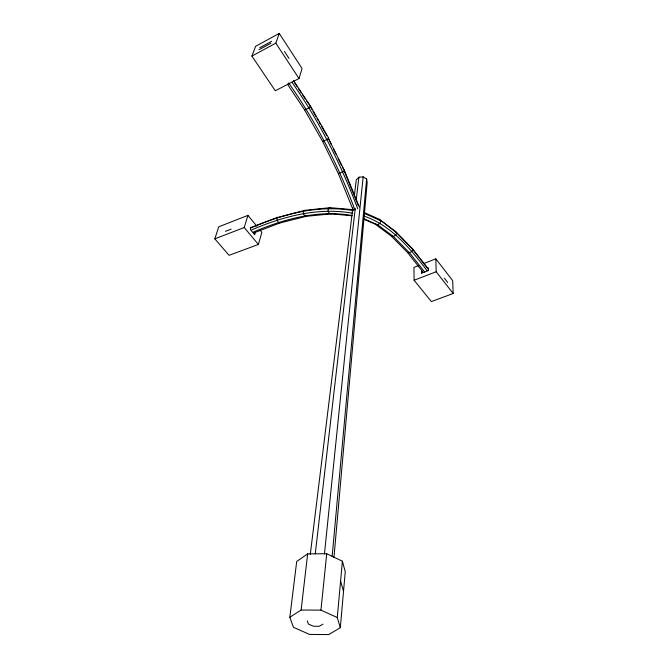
<?xml version="1.0" encoding="UTF-8"?>
<svg xmlns="http://www.w3.org/2000/svg" width="668" height="668" viewBox="0 0 668 668"><rect width="100%" height="100%" fill="white"/><g stroke="black" fill="none" stroke-linecap="round" stroke-linejoin="round"><path stroke-width="1" d="M340.313 627.711L345.256 571.691L342.392 561.203L326.727 553.73L307.647 553.864L296.709 561.471L289.837 617.249L293.469 627.31L309.493 634.408L328.723 634.6L340.313 627.711L337.265 617.549L342.392 561.203M333.95 557.471L367.191 182.481L366.615 179.032L363.167 176.845L358.875 177.22L356.278 179.926L354.374 195.448M332.13 556.511L366.615 179.032M324.456 553.914L363.167 176.845M337.265 617.549L320.941 610.126L326.727 553.73M289.837 617.249L301.126 610.034L307.647 553.864M315.246 553.964L355.284 208.266M356.244 199.991L358.875 177.22M310.269 554.54L352.846 207.865M428.422 268.636L428.447 270.515L421.55 273.179L421.884 271.166M256.796 226.143L247.928 215.372L218.737 226.803L214.82 238.843L229.066 255.326L258.357 244.463L261.873 232.297L259.969 229.992M255.418 232.322L254.708 234.752L250.308 229.45L251.026 227.02M214.82 238.843L244.229 227.529L247.928 215.372M299.014 78.532L302.07 68.503L279.249 33.4L255.619 46.292L251.911 56.095L275.291 90.764L299.014 78.532L275.826 43.153L279.249 33.4M322.92 624.104L319.362 626.267L313.35 626.217L308.365 623.995L307.305 620.864M339.21 173.212L338.384 173.688L353.439 210.654C318.227 204.458 282.748 214.086 250.533 227.972M259.743 47.754L271.625 41.299M259.017 49.708L270.924 43.245M251.911 56.095L275.826 43.153M353.33 209.694L330.167 207.673L304.925 210.311L276.878 217.801L277.028 220.139L278.431 222.419L280.034 222.92L306.42 216.298L331.211 213.844L351.952 215.789M304.925 210.311L303.439 211.013L303.314 213.468L304.641 215.822L306.42 216.298M330.167 207.673L328.397 208.416L327.98 210.963L329.232 213.376L331.211 213.844M418.711 265.522L413.96 267.375L414.093 280.251L431.386 301.577L453.18 293.502L452.679 280.627L435.82 258.833L423.462 263.66M225.375 231.345L231.111 229.124M252.587 227.02L278.105 217.167M251.803 229.842C283.432 216.248 318.285 207.097 352.796 213.217M414.093 280.251L436.171 271.767L435.82 258.833M253.256 232.063C284.192 218.937 318.219 209.618 351.961 215.497M253.815 232.94L280.034 222.92M287.365 84.068L304.575 109.878L322.636 141.424L327.019 139.545L328.756 138.251L310.628 106.404L293.419 80.402M342.35 167.15L344.579 170.816L359.3 207.013M304.575 109.878L309.042 108.024L310.628 106.404L306.453 100.709M301.126 610.034L320.941 610.126M363.367 219.029L375.299 224.214L391.256 236.063L407.455 252.437L409.476 252.771L411.914 251.393L412.907 249.339L395.331 231.395L379.173 219.196L364.452 212.624M391.256 236.063L393.427 236.505L409.476 252.771L424.756 272.101M375.299 224.214L377.629 224.74L393.427 236.505L395.848 235.027L396.7 232.756L379.173 219.196M363.943 218.787L377.629 224.74L380.05 223.187L380.743 220.716L364.277 213.393M363.659 215.973C391.106 225.216 410.261 248.446 427.178 270.782M395.331 231.395L412.907 249.339L428.23 268.862M244.229 227.529L258.357 244.463M407.455 252.437L422.794 271.801M411.722 248.162L418.778 257.147M420.063 258.783L427.119 267.768M436.171 271.767L453.18 293.502M444.345 278.205L447.66 282.455M288.609 82.932C316.281 122.102 338.108 165.121 354.967 209.969M291.883 82.164C319.346 121.225 340.947 164.128 357.747 208.775M294.363 82.448L297.243 86.798M298.396 88.535L301.276 92.885M302.429 94.622L305.309 98.973M284.434 51.444L288.977 58.392M309.91 105.928L311.948 109.502M312.958 111.289L316.006 116.641M317.024 118.42L318.043 120.207M319.053 121.993L320.582 124.674M321.6 126.452L326.677 135.379M322.636 141.424L338.384 173.688L344.579 170.816L328.197 138.051L331.395 144.622M333.674 149.323L335.954 154.016M338.242 158.708L341.431 165.28M344.17 170.908L358.157 205.293M340.588 581.026L343.519 591.405M428.388 267.943L428.447 270.515M421.508 270.607L421.55 273.179"/></g></svg>
